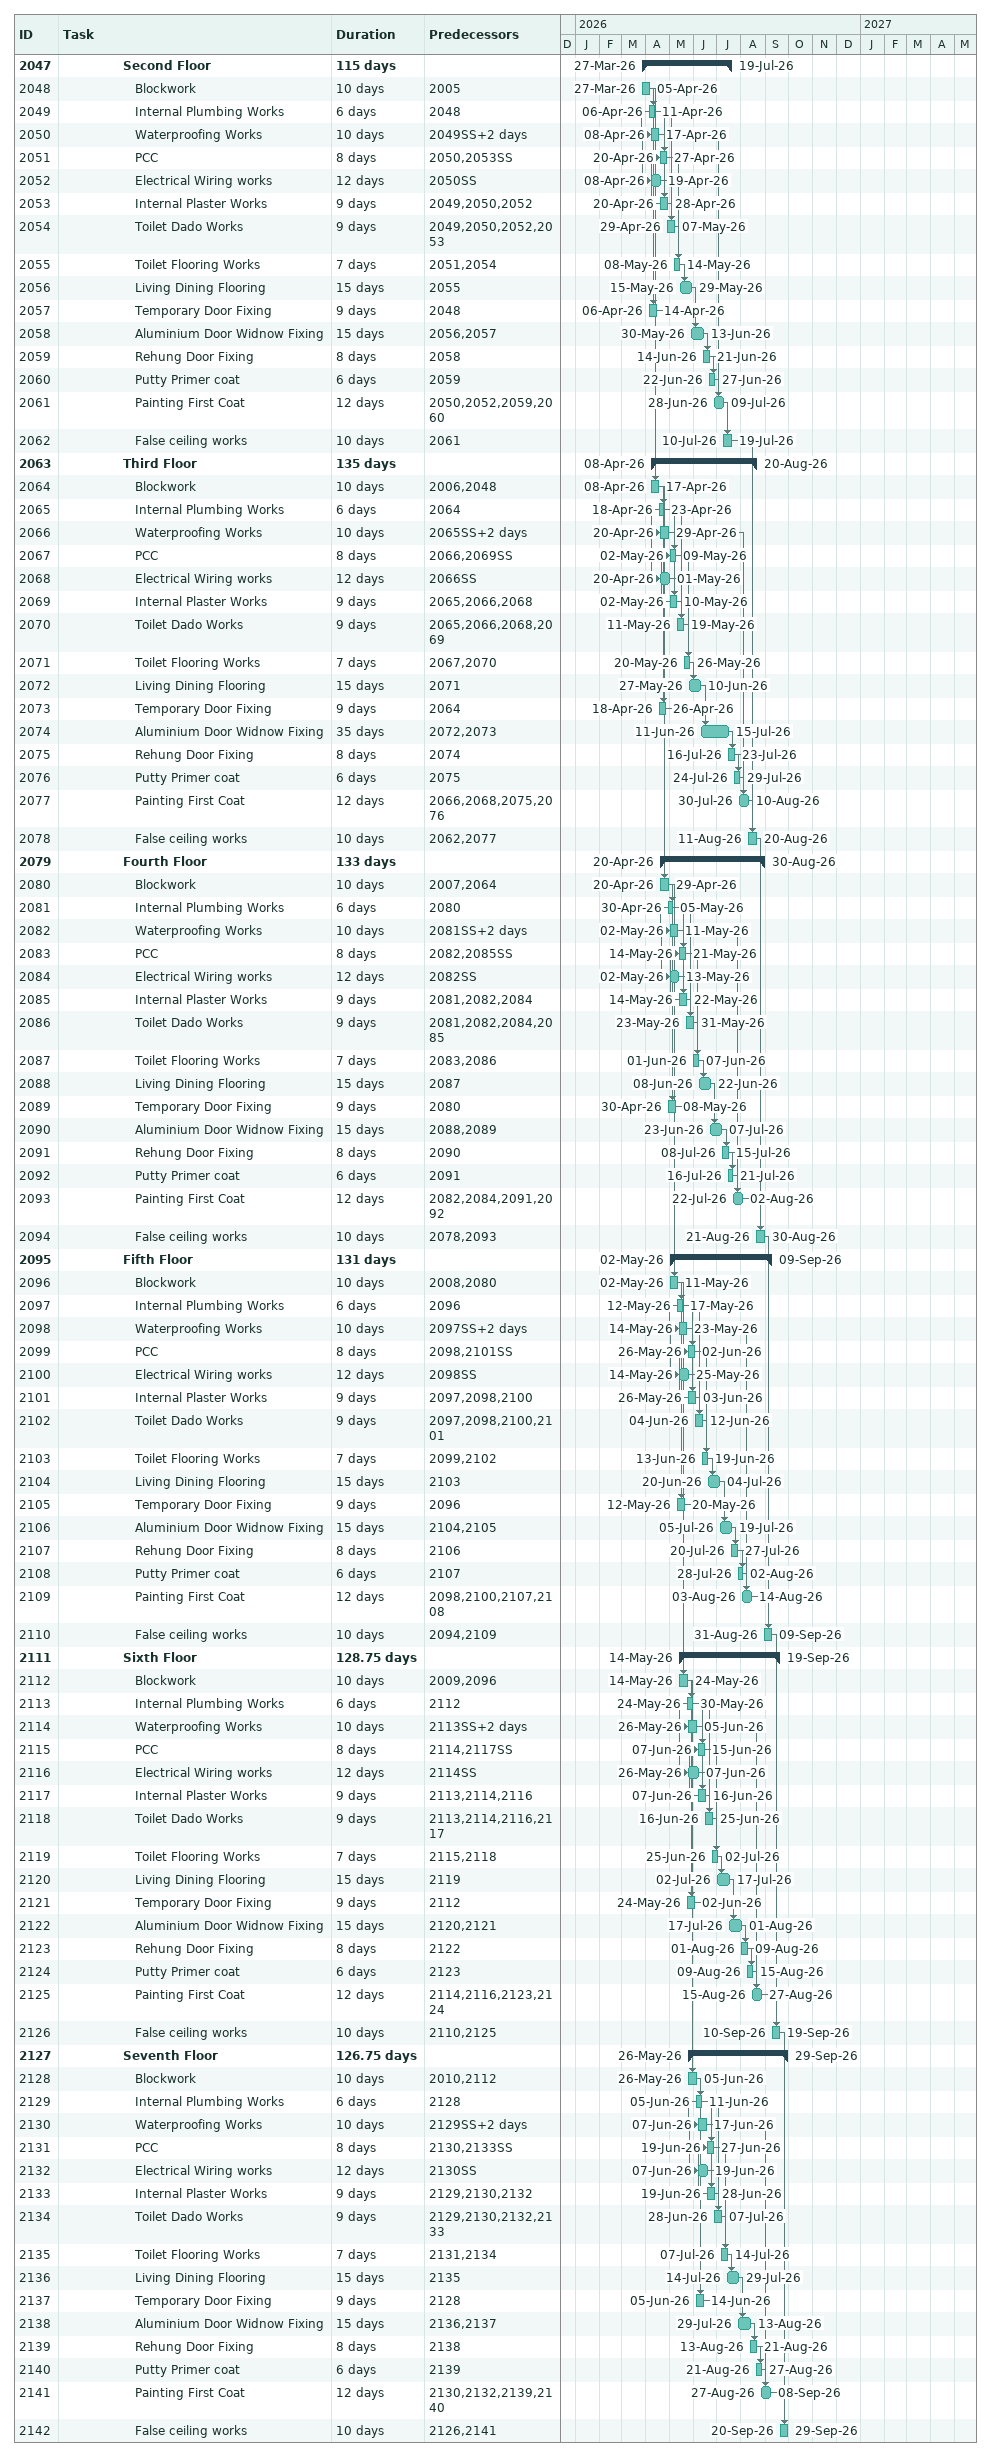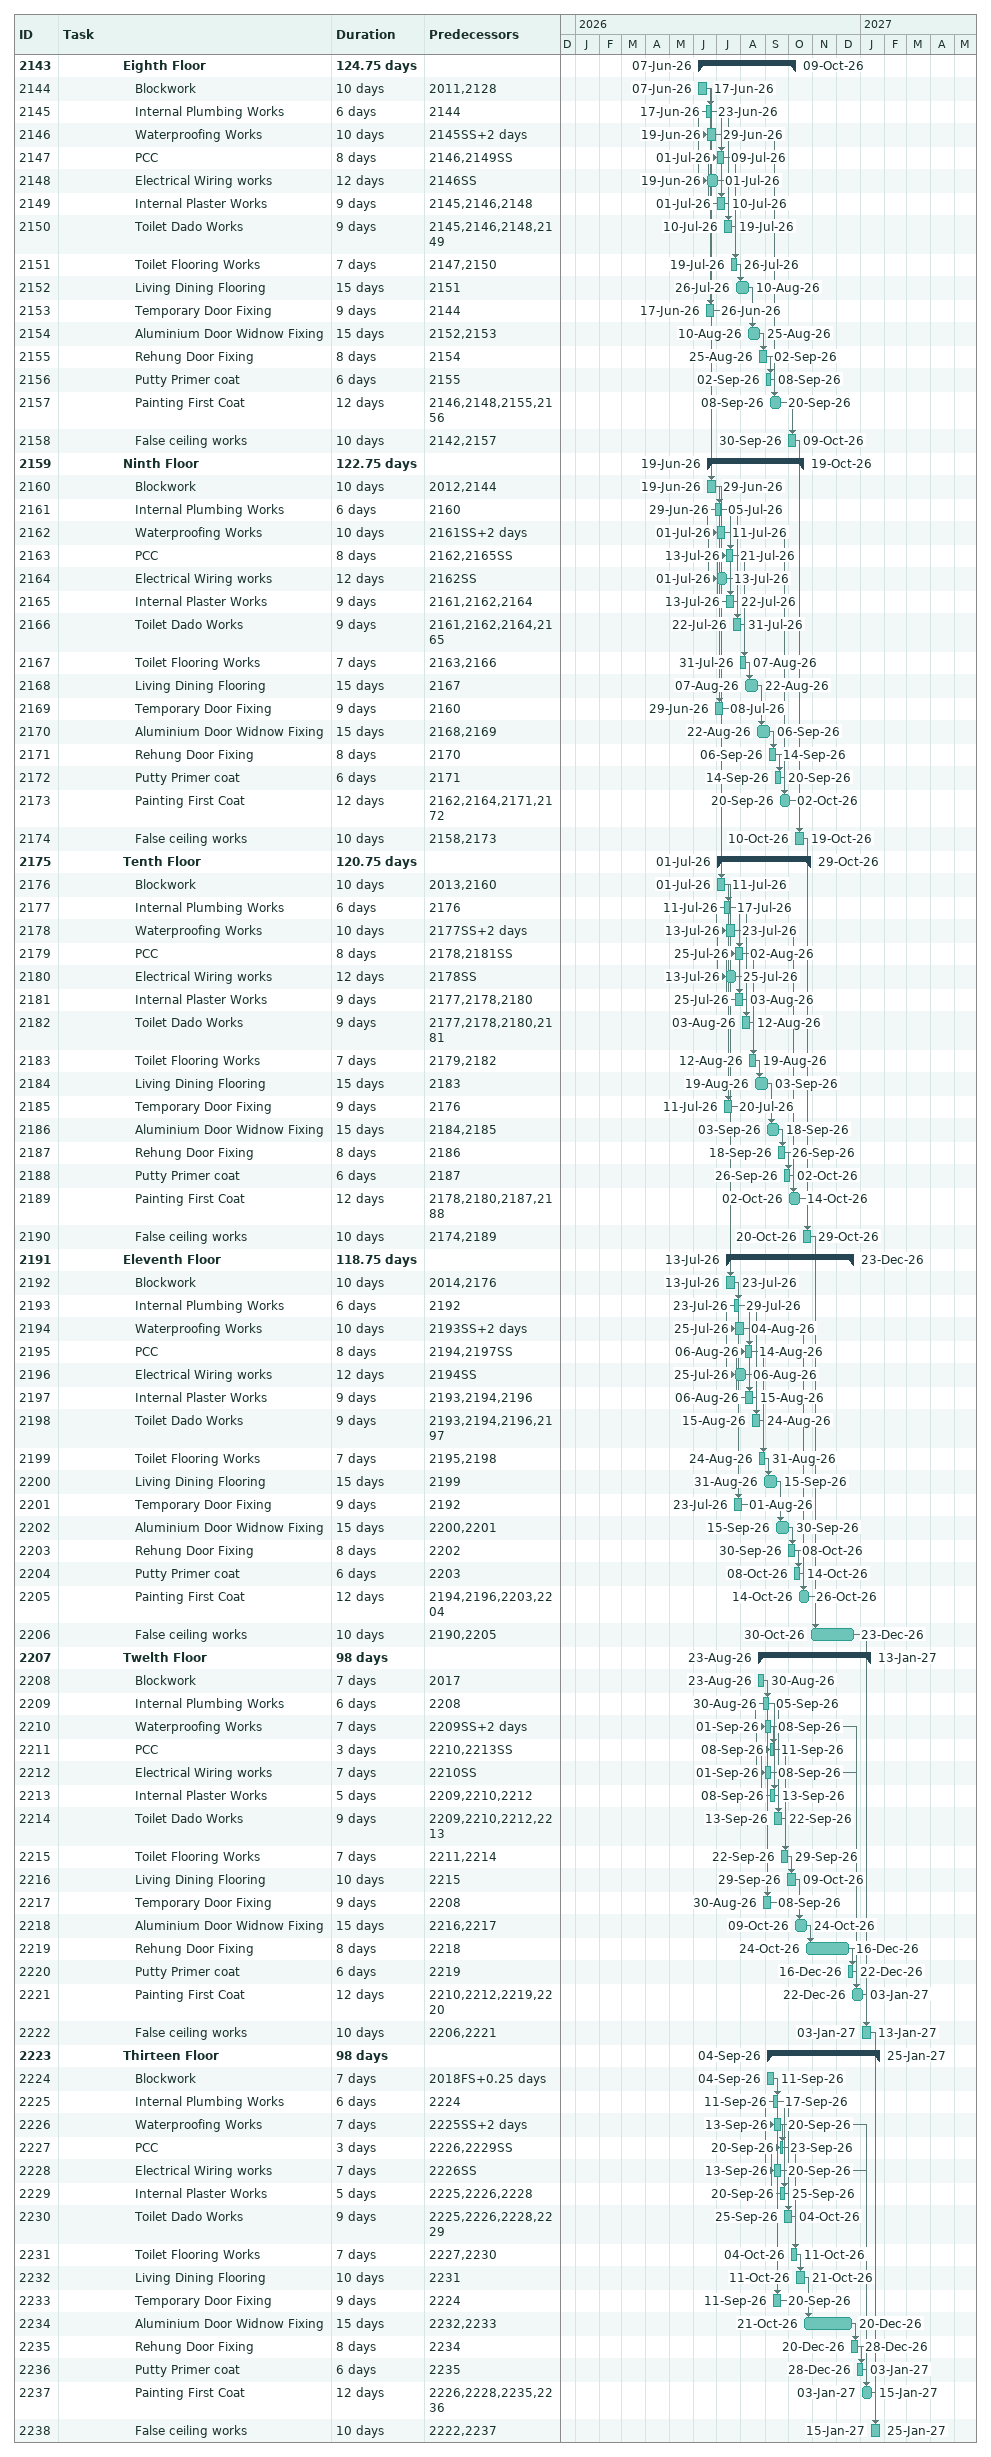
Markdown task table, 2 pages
| ID | Level | Task | Duration | Start | Finish | Predecessors |
|---|---|---|---|---|---|---|
| 2047 | 6 | **Second Floor** | 115d | 2026-03-27 | 2026-07-19 |  |
| 2048 | 7 | Blockwork | 10d | 2026-03-27 | 2026-04-05 | 2005 |
| 2049 | 7 | Internal Plumbing Works | 6d | 2026-04-06 | 2026-04-11 | 2048 |
| 2050 | 7 | Waterproofing Works | 10d | 2026-04-08 | 2026-04-17 | 2049SS+2d |
| 2051 | 7 | PCC | 8d | 2026-04-20 | 2026-04-27 | 2050, 2053SS |
| 2052 | 7 | Electrical Wiring works | 12d | 2026-04-08 | 2026-04-19 | 2050SS |
| 2053 | 7 | Internal Plaster Works | 9d | 2026-04-20 | 2026-04-28 | 2049, 2050, 2052 |
| 2054 | 7 | Toilet Dado Works | 9d | 2026-04-29 | 2026-05-07 | 2049, 2050, 2052, 2053 |
| 2055 | 7 | Toilet Flooring Works | 7d | 2026-05-08 | 2026-05-14 | 2051, 2054 |
| 2056 | 7 | Living Dining Flooring | 15d | 2026-05-15 | 2026-05-29 | 2055 |
| 2057 | 7 | Temporary Door Fixing | 9d | 2026-04-06 | 2026-04-14 | 2048 |
| 2058 | 7 | Aluminium Door Widnow Fixing | 15d | 2026-05-30 | 2026-06-13 | 2056, 2057 |
| 2059 | 7 | Rehung Door Fixing | 8d | 2026-06-14 | 2026-06-21 | 2058 |
| 2060 | 7 | Putty Primer coat | 6d | 2026-06-22 | 2026-06-27 | 2059 |
| 2061 | 7 | Painting First Coat | 12d | 2026-06-28 | 2026-07-09 | 2050, 2052, 2059, 2060 |
| 2062 | 7 | False ceiling works | 10d | 2026-07-10 | 2026-07-19 | 2061 |
| 2063 | 6 | **Third Floor** | 135d | 2026-04-08 | 2026-08-20 |  |
| 2064 | 7 | Blockwork | 10d | 2026-04-08 | 2026-04-17 | 2006, 2048 |
| 2065 | 7 | Internal Plumbing Works | 6d | 2026-04-18 | 2026-04-23 | 2064 |
| 2066 | 7 | Waterproofing Works | 10d | 2026-04-20 | 2026-04-29 | 2065SS+2d |
| 2067 | 7 | PCC | 8d | 2026-05-02 | 2026-05-09 | 2066, 2069SS |
| 2068 | 7 | Electrical Wiring works | 12d | 2026-04-20 | 2026-05-01 | 2066SS |
| 2069 | 7 | Internal Plaster Works | 9d | 2026-05-02 | 2026-05-10 | 2065, 2066, 2068 |
| 2070 | 7 | Toilet Dado Works | 9d | 2026-05-11 | 2026-05-19 | 2065, 2066, 2068, 2069 |
| 2071 | 7 | Toilet Flooring Works | 7d | 2026-05-20 | 2026-05-26 | 2067, 2070 |
| 2072 | 7 | Living Dining Flooring | 15d | 2026-05-27 | 2026-06-10 | 2071 |
| 2073 | 7 | Temporary Door Fixing | 9d | 2026-04-18 | 2026-04-26 | 2064 |
| 2074 | 7 | Aluminium Door Widnow Fixing | 35d | 2026-06-11 | 2026-07-15 | 2072, 2073 |
| 2075 | 7 | Rehung Door Fixing | 8d | 2026-07-16 | 2026-07-23 | 2074 |
| 2076 | 7 | Putty Primer coat | 6d | 2026-07-24 | 2026-07-29 | 2075 |
| 2077 | 7 | Painting First Coat | 12d | 2026-07-30 | 2026-08-10 | 2066, 2068, 2075, 2076 |
| 2078 | 7 | False ceiling works | 10d | 2026-08-11 | 2026-08-20 | 2062, 2077 |
| 2079 | 6 | **Fourth Floor** | 133d | 2026-04-20 | 2026-08-30 |  |
| 2080 | 7 | Blockwork | 10d | 2026-04-20 | 2026-04-29 | 2007, 2064 |
| 2081 | 7 | Internal Plumbing Works | 6d | 2026-04-30 | 2026-05-05 | 2080 |
| 2082 | 7 | Waterproofing Works | 10d | 2026-05-02 | 2026-05-11 | 2081SS+2d |
| 2083 | 7 | PCC | 8d | 2026-05-14 | 2026-05-21 | 2082, 2085SS |
| 2084 | 7 | Electrical Wiring works | 12d | 2026-05-02 | 2026-05-13 | 2082SS |
| 2085 | 7 | Internal Plaster Works | 9d | 2026-05-14 | 2026-05-22 | 2081, 2082, 2084 |
| 2086 | 7 | Toilet Dado Works | 9d | 2026-05-23 | 2026-05-31 | 2081, 2082, 2084, 2085 |
| 2087 | 7 | Toilet Flooring Works | 7d | 2026-06-01 | 2026-06-07 | 2083, 2086 |
| 2088 | 7 | Living Dining Flooring | 15d | 2026-06-08 | 2026-06-22 | 2087 |
| 2089 | 7 | Temporary Door Fixing | 9d | 2026-04-30 | 2026-05-08 | 2080 |
| 2090 | 7 | Aluminium Door Widnow Fixing | 15d | 2026-06-23 | 2026-07-07 | 2088, 2089 |
| 2091 | 7 | Rehung Door Fixing | 8d | 2026-07-08 | 2026-07-15 | 2090 |
| 2092 | 7 | Putty Primer coat | 6d | 2026-07-16 | 2026-07-21 | 2091 |
| 2093 | 7 | Painting First Coat | 12d | 2026-07-22 | 2026-08-02 | 2082, 2084, 2091, 2092 |
| 2094 | 7 | False ceiling works | 10d | 2026-08-21 | 2026-08-30 | 2078, 2093 |
| 2095 | 6 | **Fifth Floor** | 131d | 2026-05-02 | 2026-09-09 |  |
| 2096 | 7 | Blockwork | 10d | 2026-05-02 | 2026-05-11 | 2008, 2080 |
| 2097 | 7 | Internal Plumbing Works | 6d | 2026-05-12 | 2026-05-17 | 2096 |
| 2098 | 7 | Waterproofing Works | 10d | 2026-05-14 | 2026-05-23 | 2097SS+2d |
| 2099 | 7 | PCC | 8d | 2026-05-26 | 2026-06-02 | 2098, 2101SS |
| 2100 | 7 | Electrical Wiring works | 12d | 2026-05-14 | 2026-05-25 | 2098SS |
| 2101 | 7 | Internal Plaster Works | 9d | 2026-05-26 | 2026-06-03 | 2097, 2098, 2100 |
| 2102 | 7 | Toilet Dado Works | 9d | 2026-06-04 | 2026-06-12 | 2097, 2098, 2100, 2101 |
| 2103 | 7 | Toilet Flooring Works | 7d | 2026-06-13 | 2026-06-19 | 2099, 2102 |
| 2104 | 7 | Living Dining Flooring | 15d | 2026-06-20 | 2026-07-04 | 2103 |
| 2105 | 7 | Temporary Door Fixing | 9d | 2026-05-12 | 2026-05-20 | 2096 |
| 2106 | 7 | Aluminium Door Widnow Fixing | 15d | 2026-07-05 | 2026-07-19 | 2104, 2105 |
| 2107 | 7 | Rehung Door Fixing | 8d | 2026-07-20 | 2026-07-27 | 2106 |
| 2108 | 7 | Putty Primer coat | 6d | 2026-07-28 | 2026-08-02 | 2107 |
| 2109 | 7 | Painting First Coat | 12d | 2026-08-03 | 2026-08-14 | 2098, 2100, 2107, 2108 |
| 2110 | 7 | False ceiling works | 10d | 2026-08-31 | 2026-09-09 | 2094, 2109 |
| 2111 | 6 | **Sixth Floor** | 128.75d | 2026-05-14 | 2026-09-19 |  |
| 2112 | 7 | Blockwork | 10d | 2026-05-14 | 2026-05-24 | 2009, 2096 |
| 2113 | 7 | Internal Plumbing Works | 6d | 2026-05-24 | 2026-05-30 | 2112 |
| 2114 | 7 | Waterproofing Works | 10d | 2026-05-26 | 2026-06-05 | 2113SS+2d |
| 2115 | 7 | PCC | 8d | 2026-06-07 | 2026-06-15 | 2114, 2117SS |
| 2116 | 7 | Electrical Wiring works | 12d | 2026-05-26 | 2026-06-07 | 2114SS |
| 2117 | 7 | Internal Plaster Works | 9d | 2026-06-07 | 2026-06-16 | 2113, 2114, 2116 |
| 2118 | 7 | Toilet Dado Works | 9d | 2026-06-16 | 2026-06-25 | 2113, 2114, 2116, 2117 |
| 2119 | 7 | Toilet Flooring Works | 7d | 2026-06-25 | 2026-07-02 | 2115, 2118 |
| 2120 | 7 | Living Dining Flooring | 15d | 2026-07-02 | 2026-07-17 | 2119 |
| 2121 | 7 | Temporary Door Fixing | 9d | 2026-05-24 | 2026-06-02 | 2112 |
| 2122 | 7 | Aluminium Door Widnow Fixing | 15d | 2026-07-17 | 2026-08-01 | 2120, 2121 |
| 2123 | 7 | Rehung Door Fixing | 8d | 2026-08-01 | 2026-08-09 | 2122 |
| 2124 | 7 | Putty Primer coat | 6d | 2026-08-09 | 2026-08-15 | 2123 |
| 2125 | 7 | Painting First Coat | 12d | 2026-08-15 | 2026-08-27 | 2114, 2116, 2123, 2124 |
| 2126 | 7 | False ceiling works | 10d | 2026-09-10 | 2026-09-19 | 2110, 2125 |
| 2127 | 6 | **Seventh Floor** | 126.75d | 2026-05-26 | 2026-09-29 |  |
| 2128 | 7 | Blockwork | 10d | 2026-05-26 | 2026-06-05 | 2010, 2112 |
| 2129 | 7 | Internal Plumbing Works | 6d | 2026-06-05 | 2026-06-11 | 2128 |
| 2130 | 7 | Waterproofing Works | 10d | 2026-06-07 | 2026-06-17 | 2129SS+2d |
| 2131 | 7 | PCC | 8d | 2026-06-19 | 2026-06-27 | 2130, 2133SS |
| 2132 | 7 | Electrical Wiring works | 12d | 2026-06-07 | 2026-06-19 | 2130SS |
| 2133 | 7 | Internal Plaster Works | 9d | 2026-06-19 | 2026-06-28 | 2129, 2130, 2132 |
| 2134 | 7 | Toilet Dado Works | 9d | 2026-06-28 | 2026-07-07 | 2129, 2130, 2132, 2133 |
| 2135 | 7 | Toilet Flooring Works | 7d | 2026-07-07 | 2026-07-14 | 2131, 2134 |
| 2136 | 7 | Living Dining Flooring | 15d | 2026-07-14 | 2026-07-29 | 2135 |
| 2137 | 7 | Temporary Door Fixing | 9d | 2026-06-05 | 2026-06-14 | 2128 |
| 2138 | 7 | Aluminium Door Widnow Fixing | 15d | 2026-07-29 | 2026-08-13 | 2136, 2137 |
| 2139 | 7 | Rehung Door Fixing | 8d | 2026-08-13 | 2026-08-21 | 2138 |
| 2140 | 7 | Putty Primer coat | 6d | 2026-08-21 | 2026-08-27 | 2139 |
| 2141 | 7 | Painting First Coat | 12d | 2026-08-27 | 2026-09-08 | 2130, 2132, 2139, 2140 |
| 2142 | 7 | False ceiling works | 10d | 2026-09-20 | 2026-09-29 | 2126, 2141 |
| 2143 | 6 | **Eighth Floor** | 124.75d | 2026-06-07 | 2026-10-09 |  |
| 2144 | 7 | Blockwork | 10d | 2026-06-07 | 2026-06-17 | 2011, 2128 |
| 2145 | 7 | Internal Plumbing Works | 6d | 2026-06-17 | 2026-06-23 | 2144 |
| 2146 | 7 | Waterproofing Works | 10d | 2026-06-19 | 2026-06-29 | 2145SS+2d |
| 2147 | 7 | PCC | 8d | 2026-07-01 | 2026-07-09 | 2146, 2149SS |
| 2148 | 7 | Electrical Wiring works | 12d | 2026-06-19 | 2026-07-01 | 2146SS |
| 2149 | 7 | Internal Plaster Works | 9d | 2026-07-01 | 2026-07-10 | 2145, 2146, 2148 |
| 2150 | 7 | Toilet Dado Works | 9d | 2026-07-10 | 2026-07-19 | 2145, 2146, 2148, 2149 |
| 2151 | 7 | Toilet Flooring Works | 7d | 2026-07-19 | 2026-07-26 | 2147, 2150 |
| 2152 | 7 | Living Dining Flooring | 15d | 2026-07-26 | 2026-08-10 | 2151 |
| 2153 | 7 | Temporary Door Fixing | 9d | 2026-06-17 | 2026-06-26 | 2144 |
| 2154 | 7 | Aluminium Door Widnow Fixing | 15d | 2026-08-10 | 2026-08-25 | 2152, 2153 |
| 2155 | 7 | Rehung Door Fixing | 8d | 2026-08-25 | 2026-09-02 | 2154 |
| 2156 | 7 | Putty Primer coat | 6d | 2026-09-02 | 2026-09-08 | 2155 |
| 2157 | 7 | Painting First Coat | 12d | 2026-09-08 | 2026-09-20 | 2146, 2148, 2155, 2156 |
| 2158 | 7 | False ceiling works | 10d | 2026-09-30 | 2026-10-09 | 2142, 2157 |
| 2159 | 6 | **Ninth Floor** | 122.75d | 2026-06-19 | 2026-10-19 |  |
| 2160 | 7 | Blockwork | 10d | 2026-06-19 | 2026-06-29 | 2012, 2144 |
| 2161 | 7 | Internal Plumbing Works | 6d | 2026-06-29 | 2026-07-05 | 2160 |
| 2162 | 7 | Waterproofing Works | 10d | 2026-07-01 | 2026-07-11 | 2161SS+2d |
| 2163 | 7 | PCC | 8d | 2026-07-13 | 2026-07-21 | 2162, 2165SS |
| 2164 | 7 | Electrical Wiring works | 12d | 2026-07-01 | 2026-07-13 | 2162SS |
| 2165 | 7 | Internal Plaster Works | 9d | 2026-07-13 | 2026-07-22 | 2161, 2162, 2164 |
| 2166 | 7 | Toilet Dado Works | 9d | 2026-07-22 | 2026-07-31 | 2161, 2162, 2164, 2165 |
| 2167 | 7 | Toilet Flooring Works | 7d | 2026-07-31 | 2026-08-07 | 2163, 2166 |
| 2168 | 7 | Living Dining Flooring | 15d | 2026-08-07 | 2026-08-22 | 2167 |
| 2169 | 7 | Temporary Door Fixing | 9d | 2026-06-29 | 2026-07-08 | 2160 |
| 2170 | 7 | Aluminium Door Widnow Fixing | 15d | 2026-08-22 | 2026-09-06 | 2168, 2169 |
| 2171 | 7 | Rehung Door Fixing | 8d | 2026-09-06 | 2026-09-14 | 2170 |
| 2172 | 7 | Putty Primer coat | 6d | 2026-09-14 | 2026-09-20 | 2171 |
| 2173 | 7 | Painting First Coat | 12d | 2026-09-20 | 2026-10-02 | 2162, 2164, 2171, 2172 |
| 2174 | 7 | False ceiling works | 10d | 2026-10-10 | 2026-10-19 | 2158, 2173 |
| 2175 | 6 | **Tenth Floor** | 120.75d | 2026-07-01 | 2026-10-29 |  |
| 2176 | 7 | Blockwork | 10d | 2026-07-01 | 2026-07-11 | 2013, 2160 |
| 2177 | 7 | Internal Plumbing Works | 6d | 2026-07-11 | 2026-07-17 | 2176 |
| 2178 | 7 | Waterproofing Works | 10d | 2026-07-13 | 2026-07-23 | 2177SS+2d |
| 2179 | 7 | PCC | 8d | 2026-07-25 | 2026-08-02 | 2178, 2181SS |
| 2180 | 7 | Electrical Wiring works | 12d | 2026-07-13 | 2026-07-25 | 2178SS |
| 2181 | 7 | Internal Plaster Works | 9d | 2026-07-25 | 2026-08-03 | 2177, 2178, 2180 |
| 2182 | 7 | Toilet Dado Works | 9d | 2026-08-03 | 2026-08-12 | 2177, 2178, 2180, 2181 |
| 2183 | 7 | Toilet Flooring Works | 7d | 2026-08-12 | 2026-08-19 | 2179, 2182 |
| 2184 | 7 | Living Dining Flooring | 15d | 2026-08-19 | 2026-09-03 | 2183 |
| 2185 | 7 | Temporary Door Fixing | 9d | 2026-07-11 | 2026-07-20 | 2176 |
| 2186 | 7 | Aluminium Door Widnow Fixing | 15d | 2026-09-03 | 2026-09-18 | 2184, 2185 |
| 2187 | 7 | Rehung Door Fixing | 8d | 2026-09-18 | 2026-09-26 | 2186 |
| 2188 | 7 | Putty Primer coat | 6d | 2026-09-26 | 2026-10-02 | 2187 |
| 2189 | 7 | Painting First Coat | 12d | 2026-10-02 | 2026-10-14 | 2178, 2180, 2187, 2188 |
| 2190 | 7 | False ceiling works | 10d | 2026-10-20 | 2026-10-29 | 2174, 2189 |
| 2191 | 6 | **Eleventh Floor** | 118.75d | 2026-07-13 | 2026-12-23 |  |
| 2192 | 7 | Blockwork | 10d | 2026-07-13 | 2026-07-23 | 2014, 2176 |
| 2193 | 7 | Internal Plumbing Works | 6d | 2026-07-23 | 2026-07-29 | 2192 |
| 2194 | 7 | Waterproofing Works | 10d | 2026-07-25 | 2026-08-04 | 2193SS+2d |
| 2195 | 7 | PCC | 8d | 2026-08-06 | 2026-08-14 | 2194, 2197SS |
| 2196 | 7 | Electrical Wiring works | 12d | 2026-07-25 | 2026-08-06 | 2194SS |
| 2197 | 7 | Internal Plaster Works | 9d | 2026-08-06 | 2026-08-15 | 2193, 2194, 2196 |
| 2198 | 7 | Toilet Dado Works | 9d | 2026-08-15 | 2026-08-24 | 2193, 2194, 2196, 2197 |
| 2199 | 7 | Toilet Flooring Works | 7d | 2026-08-24 | 2026-08-31 | 2195, 2198 |
| 2200 | 7 | Living Dining Flooring | 15d | 2026-08-31 | 2026-09-15 | 2199 |
| 2201 | 7 | Temporary Door Fixing | 9d | 2026-07-23 | 2026-08-01 | 2192 |
| 2202 | 7 | Aluminium Door Widnow Fixing | 15d | 2026-09-15 | 2026-09-30 | 2200, 2201 |
| 2203 | 7 | Rehung Door Fixing | 8d | 2026-09-30 | 2026-10-08 | 2202 |
| 2204 | 7 | Putty Primer coat | 6d | 2026-10-08 | 2026-10-14 | 2203 |
| 2205 | 7 | Painting First Coat | 12d | 2026-10-14 | 2026-10-26 | 2194, 2196, 2203, 2204 |
| 2206 | 7 | False ceiling works | 10d | 2026-10-30 | 2026-12-23 | 2190, 2205 |
| 2207 | 6 | **Twelth Floor** | 98d | 2026-08-23 | 2027-01-13 |  |
| 2208 | 7 | Blockwork | 7d | 2026-08-23 | 2026-08-30 | 2017 |
| 2209 | 7 | Internal Plumbing Works | 6d | 2026-08-30 | 2026-09-05 | 2208 |
| 2210 | 7 | Waterproofing Works | 7d | 2026-09-01 | 2026-09-08 | 2209SS+2d |
| 2211 | 7 | PCC | 3d | 2026-09-08 | 2026-09-11 | 2210, 2213SS |
| 2212 | 7 | Electrical Wiring works | 7d | 2026-09-01 | 2026-09-08 | 2210SS |
| 2213 | 7 | Internal Plaster Works | 5d | 2026-09-08 | 2026-09-13 | 2209, 2210, 2212 |
| 2214 | 7 | Toilet Dado Works | 9d | 2026-09-13 | 2026-09-22 | 2209, 2210, 2212, 2213 |
| 2215 | 7 | Toilet Flooring Works | 7d | 2026-09-22 | 2026-09-29 | 2211, 2214 |
| 2216 | 7 | Living Dining Flooring | 10d | 2026-09-29 | 2026-10-09 | 2215 |
| 2217 | 7 | Temporary Door Fixing | 9d | 2026-08-30 | 2026-09-08 | 2208 |
| 2218 | 7 | Aluminium Door Widnow Fixing | 15d | 2026-10-09 | 2026-10-24 | 2216, 2217 |
| 2219 | 7 | Rehung Door Fixing | 8d | 2026-10-24 | 2026-12-16 | 2218 |
| 2220 | 7 | Putty Primer coat | 6d | 2026-12-16 | 2026-12-22 | 2219 |
| 2221 | 7 | Painting First Coat | 12d | 2026-12-22 | 2027-01-03 | 2210, 2212, 2219, 2220 |
| 2222 | 7 | False ceiling works | 10d | 2027-01-03 | 2027-01-13 | 2206, 2221 |
| 2223 | 6 | **Thirteen Floor** | 98d | 2026-09-04 | 2027-01-25 |  |
| 2224 | 7 | Blockwork | 7d | 2026-09-04 | 2026-09-11 | 2018FS+0.25d |
| 2225 | 7 | Internal Plumbing Works | 6d | 2026-09-11 | 2026-09-17 | 2224 |
| 2226 | 7 | Waterproofing Works | 7d | 2026-09-13 | 2026-09-20 | 2225SS+2d |
| 2227 | 7 | PCC | 3d | 2026-09-20 | 2026-09-23 | 2226, 2229SS |
| 2228 | 7 | Electrical Wiring works | 7d | 2026-09-13 | 2026-09-20 | 2226SS |
| 2229 | 7 | Internal Plaster Works | 5d | 2026-09-20 | 2026-09-25 | 2225, 2226, 2228 |
| 2230 | 7 | Toilet Dado Works | 9d | 2026-09-25 | 2026-10-04 | 2225, 2226, 2228, 2229 |
| 2231 | 7 | Toilet Flooring Works | 7d | 2026-10-04 | 2026-10-11 | 2227, 2230 |
| 2232 | 7 | Living Dining Flooring | 10d | 2026-10-11 | 2026-10-21 | 2231 |
| 2233 | 7 | Temporary Door Fixing | 9d | 2026-09-11 | 2026-09-20 | 2224 |
| 2234 | 7 | Aluminium Door Widnow Fixing | 15d | 2026-10-21 | 2026-12-20 | 2232, 2233 |
| 2235 | 7 | Rehung Door Fixing | 8d | 2026-12-20 | 2026-12-28 | 2234 |
| 2236 | 7 | Putty Primer coat | 6d | 2026-12-28 | 2027-01-03 | 2235 |
| 2237 | 7 | Painting First Coat | 12d | 2027-01-03 | 2027-01-15 | 2226, 2228, 2235, 2236 |
| 2238 | 7 | False ceiling works | 10d | 2027-01-15 | 2027-01-25 | 2222, 2237 |
